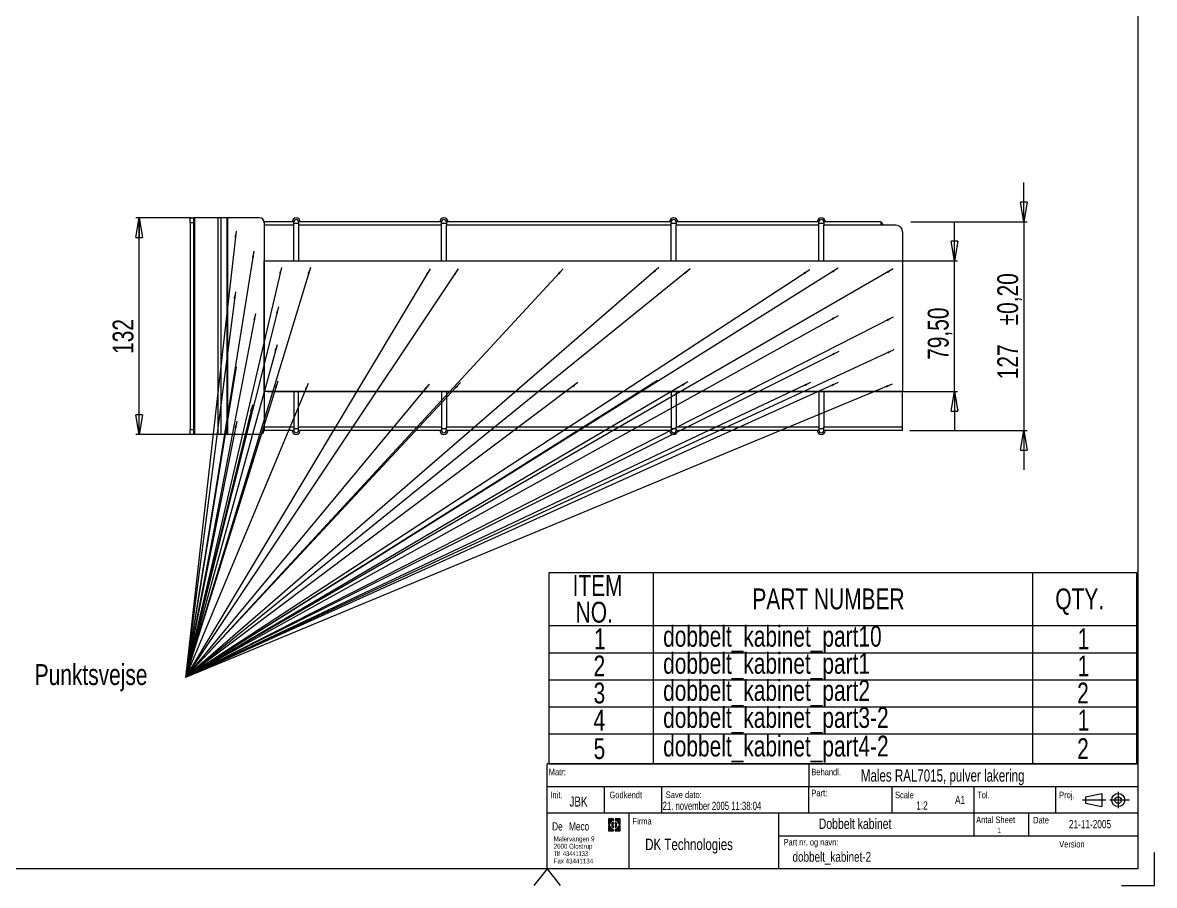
# Model space of a CAD drawing. Extents: x 0 to 841, y 0 to 594.
# Drawn here: x 496.2 to 841, y 0 to 262.9 of the extents above; entities that cross this region are included whole.
import ezdxf

# ---------------------------------------------------------------- set-up
doc = ezdxf.new("R2010")
doc.units = 0
doc.layers.get('0').update_dxf_attribs({"linetype": 'CONTINUOUS'})
doc.layers.add('FORMAT', color=7, linetype='CONTINUOUS')
doc.styles.add('SLDTEXTSTYLE0', font='TXT', dxfattribs={"width": 0.75})
doc.styles.add('SLDTEXTSTYLE1', font='TXT', dxfattribs={"width": 0.681818})
doc.styles.add('SLDTEXTSTYLE2', font='TXT', dxfattribs={"width": 0.675})
doc.styles.add('SLDTEXTSTYLE3', font='TXT', dxfattribs={"width": 0.703125})
doc.styles.add('SLDTEXTSTYLE4', font='TXT', dxfattribs={"width": 0.709821})
doc.dimstyles.new('SLDDIMSTYLE0', dxfattribs={"dimtxt": 6.35, "dimasz": 5.9944, "dimexe": 0, "dimexo": 0.0625, "dimgap": 1.5875, "dimtad": 1, "dimtih": 1, "dimtoh": 1, "dimlfac": 2, "dimzin": 12, "dimtxsty": 'SLDTEXTSTYLE0', "dimblk1": 'CLOSED', "dimblk2": 'CLOSED', "dimsah": 1, "dimcen": 0.09, "dimazin": 3, "dimtfac": 1, "dimtofl": 0, "dimtmove": 0, "dimatfit": 3, "dimtolj": 1, "dimtzin": 12})
doc.dimstyles.new('SLDDIMSTYLE1', dxfattribs={"dimtxt": 6.35, "dimasz": 5.9944, "dimexe": 0, "dimexo": 0.0625, "dimgap": 1.5875, "dimtad": 1, "dimtih": 1, "dimtoh": 1, "dimlfac": 2, "dimzin": 12, "dimtxsty": 'SLDTEXTSTYLE0', "dimblk1": 'CLOSED', "dimblk2": 'CLOSED', "dimsah": 1, "dimcen": 0.09, "dimazin": 3, "dimtol": 1, "dimtp": 0.2, "dimtm": 0.2, "dimtfac": 1, "dimtofl": 0, "dimtmove": 0, "dimatfit": 3, "dimtolj": 1})
doc.dimstyles.new('SLDDIMSTYLE2', dxfattribs={"dimtxt": 5.9944, "dimasz": 1.998133, "dimexe": 0, "dimexo": 0.0625, "dimgap": 1.4986, "dimtad": 0, "dimtih": 1, "dimtoh": 1, "dimdec": 0, "dimzin": 0, "dimtxsty": 'STANDARD', "dimblk1": 'DOT', "dimblk2": 'DOT', "dimsah": 1, "dimcen": 0.09, "dimazin": 3, "dimtfac": 1, "dimtdec": 0, "dimtofl": 0, "dimtmove": 0, "dimatfit": 3, "dimtolj": 1, "dimtzin": 0})

# ---------------------------------------------------------------- blocks, each defined once
blk = doc.blocks.new('SW_TABLEANNOTATION_0')
at = {"color": 7, "linetype": 'CONTINUOUS'}
for p, q in [((0, 0), (0, -58.29)), ((179.11, 0), (0, 0)), ((31.78, 0), (31.78, -16.13)), ((147.33, 0), (147.33, -16.13)), ((179.11, -58.29), (179.11, 0)), ((0, -16.13), (179.11, -16.13)), ((31.78, -16.13), (31.78, -58.29)), ((147.33, -16.13), (147.33, -58.29)), ((0, -24.38), (179.11, -24.38)), ((0, -32.63), (179.11, -32.63)), ((0, -40.87), (179.11, -40.87)), ((0, -49.12), (179.11, -49.12)), ((0, -58.29), (179.11, -58.29))]:
    blk.add_line(p, q, dxfattribs=at)
at = {"color": 7, "linetype": 'CONTINUOUS', "char_height": 6.35, "attachment_point": 1, "style": 'SLDTEXTSTYLE0'}
for s, insert in [('ITEM ', (7.19, -0.75)), ('PART NUMBER', (61.97, -4.81)), ('QTY.', (154.25, -4.81)), ('NO.', (8.14, -8.86)), ('1', (13.74, -17)), ('dobbelt_kabinet_part10', (34.78, -16.2)), ('1', (161.07, -17)), ('dobbelt_kabinet_part1', (34.78, -24.45)), ('2', (13.58, -25.24)), ('1', (161.07, -25.24)), ('3', (13.58, -33.49)), ('dobbelt_kabinet_part2', (34.78, -32.7)), ('2', (160.91, -33.49)), ('dobbelt_kabinet_part3-2', (34.78, -40.94)), ('4', (13.57, -41.74)), ('1', (161.07, -41.74)), ('5', (13.59, -50.44)), ('dobbelt_kabinet_part4-2', (34.78, -49.65)), ('2', (160.91, -50.44))]:
    blk.add_mtext(s, dxfattribs=dict(at, insert=insert))
blk = doc.blocks.new('_CLOSED')
at = {"color": 0, "linetype": 'BYBLOCK'}
for p, q in [((-1, 0.166667), (0, 0)), ((-1, 0.166667), (-1, -0.166667)), ((0, 0), (-1, -0.166667)), ((0, 0), (-1, 0))]:
    blk.add_line(p, q, dxfattribs=at)
blk = doc.blocks.new('*D2')
at = {"layer": 'FORMAT'}
for p, q in [((547.62, 203.4), (530.76, 203.4)), ((531.75, 137.4), (531.75, 203.4)), ((547.62, 137.4), (530.76, 137.4))]:
    blk.add_line(p, q, dxfattribs=at)
at = {"layer": 'FORMAT', "xscale": 5.9944, "yscale": 5.9944}
for p, rotation in [((531.75, 203.4, 25.47), 90.0000000000004), ((531.75, 137.4, 25.47), 270.0000000000004)]:
    blk.add_blockref('_CLOSED', p, dxfattribs=dict(at, rotation=rotation))
at = {"layer": 'FORMAT', "insert": (523.64, 161.94), "char_height": 6.35, "attachment_point": 1, "rotation": 90, "style": 'SLDTEXTSTYLE0'}
blk.add_mtext('132', dxfattribs=at)
blk = doc.blocks.new('*D4')
at = {"layer": 'FORMAT'}
for p, q in [((801.25, 202.15), (801.25, 214.14)), ((766.81, 202.15), (802.25, 202.15)), ((801.25, 202.15), (801.25, 138.65)), ((766.48, 138.65), (802.25, 138.65)), ((801.25, 138.65), (801.25, 126.66))]:
    blk.add_line(p, q, dxfattribs=at)
at = {"layer": 'FORMAT', "xscale": 5.9944, "yscale": 5.9944}
for p, rotation in [((801.25, 202.15, 25.47), 270.0000000000004), ((801.25, 138.65, 25.47), 90.0000000000004)]:
    blk.add_blockref('_CLOSED', p, dxfattribs=dict(at, rotation=rotation))
at = {"layer": 'FORMAT', "char_height": 6.35, "attachment_point": 1, "rotation": 90, "style": 'SLDTEXTSTYLE0'}
for s, insert in [('±0,20', (793.14, 170.64)), ('127', (793.14, 154.22))]:
    blk.add_mtext(s, dxfattribs=dict(at, insert=insert))
blk = doc.blocks.new('*D5')
at = {"layer": 'FORMAT'}
for p, q in [((780.08, 190.28), (780.08, 202.26)), ((570.8, 190.28), (781.07, 190.28)), ((780.08, 150.53), (780.08, 190.28)), ((570.8, 150.53), (781.07, 150.53)), ((780.08, 150.53), (780.08, 138.54))]:
    blk.add_line(p, q, dxfattribs=at)
at = {"layer": 'FORMAT', "xscale": 5.9944, "yscale": 5.9944}
for p, rotation in [((780.08, 190.28, 25.47), 270.0000000000004), ((780.08, 150.53, 25.47), 90.0000000000004)]:
    blk.add_blockref('_CLOSED', p, dxfattribs=dict(at, rotation=rotation))
at = {"layer": 'FORMAT', "insert": (771.97, 160.14), "char_height": 6.35, "attachment_point": 1, "rotation": 90, "style": 'SLDTEXTSTYLE0'}
blk.add_mtext('79,50', dxfattribs=at)
blk = doc.blocks.new('SW_NOTE_0')
at = {"layer": 'FORMAT', "insert": (-45.9, 4.06), "char_height": 6.35, "attachment_point": 1, "style": 'SLDTEXTSTYLE0'}
blk.add_mtext('Punktsvejse', dxfattribs=at)
blk = doc.blocks.new('_DOT')
at = {"color": 0, "linetype": 'BYBLOCK'}
blk.add_line((-0.5, 0), (-1, 0), dxfattribs=at)
at = {"color": 0, "linetype": 'BYBLOCK', "const_width": 0.5}
blk.add_lwpolyline([(-0.25, 0, 1), (0.25, 0, 1)], format="xyb", close=True, dxfattribs=at)

msp = doc.modelspace()

# ---------------------------------------------------------------- linework, layer by layer
at = {"color": 7, "linetype": 'CONTINUOUS'}
for p, q in [((836, 589), (836, 5)), ((547.3088, 201.9008), (547.3088, 203.4008)), ((547.3088, 203.4008), (548.3088, 203.4008)), ((548.3088, 201.9008), (547.3088, 201.9008)), ((547.3088, 201.9008), (547.3088, 138.9008)), ((548.3088, 203.4008), (548.3088, 201.9008)), ((548.6088, 203.4008), (548.3088, 203.4008)), ((548.3088, 201.9008), (548.3088, 138.9008)), ((548.6088, 203.4008), (548.6088, 137.4008)), ((555.6846, 203.4008), (548.6088, 203.4008)), ((555.6846, 203.4008), (555.6846, 137.4008)), ((556.6038, 203.4008), (555.6846, 203.4008)), ((556.6038, 203.4008), (556.6038, 137.4008)), ((558.3852, 203.4008), (556.6038, 203.4008)), ((558.3852, 203.4008), (558.3852, 137.4008)), ((558.5973, 203.4008), (558.3852, 203.4008)), ((558.5973, 203.4008), (558.5973, 137.4008)), ((568.3088, 203.4008), (558.5973, 203.4008)), ((578.8088, 202.1508), (569.7879, 202.1508)), ((569.8088, 201.9008), (569.8088, 138.9008)), ((578.8088, 201.1508), (569.8088, 201.1508)), ((578.8088, 201.1508), (578.8088, 202.1508)), ((580.3088, 201.6508), (578.8088, 201.6508)), ((578.8088, 190.2758), (578.8088, 201.1508)), ((623.8088, 202.1508), (580.3088, 202.1508)), ((580.3088, 202.1508), (580.3088, 201.1508)), ((623.8088, 201.1508), (580.3088, 201.1508)), ((580.3088, 201.1508), (580.3088, 190.2758)), ((623.8088, 201.1508), (623.8088, 202.1508)), ((625.3088, 201.6508), (623.8088, 201.6508)), ((623.8088, 190.2758), (623.8088, 201.1508)), ((625.3088, 202.1508), (625.3088, 201.1508)), ((693.8088, 202.1508), (625.3088, 202.1508)), ((693.8088, 201.1508), (625.3088, 201.1508)), ((625.3088, 190.2758), (625.3088, 201.1508)), ((693.8088, 201.1508), (693.8088, 202.1508)), ((695.3088, 201.6508), (693.8088, 201.6508)), ((693.8088, 190.2758), (693.8088, 201.1508)), ((738.8088, 202.1508), (695.3088, 202.1508)), ((695.3088, 202.1508), (695.3088, 201.1508)), ((738.8088, 201.1508), (695.3088, 201.1508)), ((695.3088, 190.2758), (695.3088, 201.1508)), ((738.8088, 201.1508), (738.8088, 202.1508)), ((740.3088, 201.6508), (738.8088, 201.6508)), ((738.8088, 190.2758), (738.8088, 201.1508)), ((757.3088, 202.1508), (740.3088, 202.1508)), ((740.3088, 202.1508), (740.3088, 201.1508)), ((740.3088, 190.2758), (740.3088, 201.1508)), ((757.8088, 201.1508), (740.3088, 201.1508)), ((757.8088, 202.1508), (757.3088, 202.1508)), ((757.8088, 201.1508), (757.8088, 202.1508)), ((762.3088, 201.1508), (757.8088, 201.1508)), ((764.3088, 199.1508), (764.3088, 190.2758)), ((569.8088, 150.5258), (569.8088, 190.2758)), ((569.8088, 190.2758), (764.3088, 190.2758)), ((764.3088, 190.2758), (764.3088, 150.5258)), ((764.3088, 150.5258), (569.8088, 150.5258)), ((578.8088, 150.5258), (578.8088, 139.6508)), ((580.3088, 139.6508), (580.3088, 150.5258)), ((623.8088, 150.5258), (623.8088, 139.6508)), ((625.3088, 150.5258), (625.3088, 139.6508)), ((693.8088, 150.5258), (693.8088, 139.6508)), ((695.3088, 150.5258), (695.3088, 139.6508)), ((738.8088, 150.5258), (738.8088, 139.6508)), ((740.3088, 150.5258), (740.3088, 139.6508)), ((764.3088, 139.6508), (764.3088, 150.5258)), ((547.3088, 138.9008), (548.3088, 138.9008)), ((547.3088, 137.4008), (547.3088, 138.9008)), ((548.3088, 138.9008), (548.3088, 137.4008)), ((578.8088, 138.6508), (569.7879, 138.6508)), ((578.8088, 139.6508), (569.8088, 139.6508)), ((578.8088, 139.6508), (578.8088, 138.6508)), ((580.3088, 139.1508), (578.8088, 139.1508)), ((623.8088, 139.6508), (580.3088, 139.6508)), ((580.3088, 138.6508), (580.3088, 139.6508)), ((623.8088, 138.6508), (580.3088, 138.6508)), ((623.8088, 139.6508), (623.8088, 138.6508)), ((625.3088, 139.1508), (623.8088, 139.1508)), ((693.8088, 139.6508), (625.3088, 139.6508)), ((625.3088, 138.6508), (625.3088, 139.6508)), ((693.8088, 138.6508), (625.3088, 138.6508)), ((693.8088, 139.6508), (693.8088, 138.6508)), ((695.3088, 139.1508), (693.8088, 139.1508)), ((738.8088, 139.6508), (695.3088, 139.6508)), ((695.3088, 138.6508), (695.3088, 139.6508)), ((738.8088, 138.6508), (695.3088, 138.6508)), ((738.8088, 139.6508), (738.8088, 138.6508)), ((740.3088, 139.1508), (738.8088, 139.1508)), ((764.3088, 139.6508), (740.3088, 139.6508)), ((740.3088, 138.6508), (740.3088, 139.6508)), ((764.3088, 138.6508), (740.3088, 138.6508)), ((764.3088, 138.6508), (764.3088, 139.6508)), ((548.3088, 137.4008), (547.3088, 137.4008)), ((548.6088, 137.4008), (548.3088, 137.4008)), ((555.6846, 137.4008), (548.6088, 137.4008)), ((556.6038, 137.4008), (555.6846, 137.4008)), ((558.3852, 137.4008), (556.6038, 137.4008)), ((558.5973, 137.4008), (558.3852, 137.4008)), ((568.3088, 137.4008), (558.5973, 137.4008)), ((656, 5), (656, 37)), ((836, 37), (656, 37)), ((735.7784, 37), (735.7784, 30)), ((836, 30), (656, 30)), ((673.5, 22), (673.5, 30)), ((691, 22), (691, 30)), ((735.7784, 22), (735.7784, 30)), ((761, 30), (761, 22)), ((786, 30), (786, 15)), ((810.9541, 22), (811, 30)), ((820, 27), (825, 28)), ((825, 28), (825, 24)), ((830, 28.4573), (830, 23.5669)), ((826.1996, 26), (819.1524, 26)), ((820, 27), (820, 25)), ((820, 25), (825, 24)), ((833.4163, 26), (827.4589, 26)), ((836, 22), (656, 22)), ((681, 5), (681, 22)), ((726.5614, 5), (726.5614, 22)), ((802.6985, 22), (802.6985, 15)), ((676.1997, 20.2343), (674.6647, 20.2343)), ((674.6647, 20.2343), (674.6647, 18.6993)), ((674.6647, 18.6993), (675.09, 18.6993)), ((674.6647, 18.1693), (674.6647, 16.6343)), ((675.09, 18.1693), (674.6647, 18.1693)), ((674.7147, 20.1843), (674.7147, 18.7493)), ((676.1497, 20.1843), (674.7147, 20.1843)), ((674.7147, 18.7493), (675.0493, 18.7493)), ((674.7147, 18.1193), (674.7147, 16.6843)), ((675.0493, 18.1193), (674.7147, 18.1193)), ((675.1407, 19.0962), (674.7432, 18.7848)), ((674.7432, 18.7848), (675.0303, 18.7937)), ((675.7371, 19.7387), (674.7498, 19.4473)), ((674.7498, 19.4473), (675.6664, 19.6769)), ((675.6664, 19.6769), (674.7498, 19.2463)), ((674.7498, 19.4473), (675.6664, 19.6769)), ((674.7498, 19.2463), (675.5582, 19.6018)), ((674.7498, 19.2463), (675.5582, 19.6018)), ((675.5582, 19.6018), (674.7498, 19.4473)), ((675.4235, 19.5002), (674.7498, 19.2463)), ((675.4235, 19.5002), (674.7542, 18.9615)), ((674.7542, 18.9615), (675.302, 19.3832)), ((674.7542, 18.9615), (675.302, 19.3832)), ((675.1407, 19.0962), (674.7542, 18.9615)), ((675.5582, 19.6018), (674.7564, 19.1072)), ((674.7564, 19.1072), (675.4235, 19.5002)), ((674.7564, 19.1072), (675.4235, 19.5002)), ((675.302, 19.3832), (674.7564, 19.1072)), ((676.1037, 19.8734), (674.7608, 19.6747)), ((674.7608, 19.6747), (676.1497, 19.8497)), ((676.1497, 19.8497), (674.7608, 19.6747)), ((674.7608, 19.6747), (676.1497, 19.8497)), ((674.7608, 19.6747), (675.8674, 19.7807)), ((674.7608, 19.6747), (675.8674, 19.7807)), ((675.8674, 19.7807), (674.7608, 19.6747)), ((675.7371, 19.7387), (674.7608, 19.6747)), ((675.302, 19.3832), (674.7653, 18.8444)), ((674.7653, 18.8444), (675.1407, 19.0962)), ((674.7653, 18.8444), (675.1407, 19.0962)), ((675.0303, 18.7937), (674.7653, 18.8444)), ((675.8674, 19.7807), (674.7675, 19.6129)), ((674.7675, 19.6129), (675.7371, 19.7387)), ((674.7675, 19.6129), (675.7371, 19.7387)), ((675.6664, 19.6769), (674.7675, 19.6129)), ((676.1037, 20.1251), (674.7697, 19.8602)), ((674.7697, 19.8602), (676.1037, 19.8734)), ((674.7697, 19.8602), (676.1037, 19.8734)), ((676.1037, 19.8734), (674.7697, 19.8602)), ((674.7697, 19.8602), (676.1037, 19.8734)), ((676.1037, 19.8734), (674.7697, 19.8602)), ((674.7697, 19.8602), (676.1037, 19.8734)), ((676.1497, 19.8497), (674.7697, 19.8602)), ((674.7805, 16.7459), (674.7739, 18.0733)), ((674.7739, 18.0733), (675.0388, 16.7393)), ((674.7763, 20.1185), (676.1037, 20.1251)), ((676.1037, 19.8734), (674.7763, 20.1185)), ((675.0256, 18.0733), (674.7805, 16.7459)), ((675.0388, 16.7393), (675.0256, 18.0733)), ((675.0256, 18.0733), (675.2243, 16.7304)), ((675.0388, 16.7393), (675.0256, 18.0733)), ((675.0256, 18.0733), (675.0388, 16.7393)), ((675.0388, 16.7393), (675.0256, 18.0733)), ((675.0256, 18.0733), (675.0388, 16.7393)), ((675.0388, 16.7393), (675.0256, 18.0733)), ((675.0493, 18.1193), (675.0388, 16.7393)), ((675.2243, 16.7304), (675.0493, 18.1193)), ((675.0493, 18.1193), (675.2243, 16.7304)), ((675.2243, 16.7304), (675.0493, 18.1193)), ((675.2243, 16.7304), (675.1183, 17.837)), ((675.1183, 17.837), (675.2243, 16.7304)), ((675.2243, 16.7304), (675.1183, 17.837)), ((675.1183, 17.837), (675.2861, 16.7371)), ((675.2861, 16.7371), (675.1603, 17.7067)), ((675.1603, 17.7067), (675.4517, 16.7194)), ((675.2861, 16.7371), (675.1603, 17.7067)), ((675.1603, 17.7067), (675.2243, 16.7304)), ((675.4517, 16.7194), (675.2221, 17.636)), ((675.2221, 17.636), (675.6527, 16.7194)), ((675.4517, 16.7194), (675.2221, 17.636)), ((675.2221, 17.636), (675.2861, 16.7371)), ((675.6527, 16.7194), (675.2972, 17.5278)), ((675.2972, 17.5278), (675.7918, 16.726)), ((675.6527, 16.7194), (675.2972, 17.5278)), ((675.2972, 17.5278), (675.4517, 16.7194)), ((675.7918, 16.726), (675.3987, 17.3931)), ((675.3987, 17.3931), (675.9375, 16.7238)), ((675.7918, 16.726), (675.3987, 17.3931)), ((675.3987, 17.3931), (675.6527, 16.7194)), ((675.9375, 16.7238), (675.5158, 17.2716)), ((675.5158, 17.2716), (676.0545, 16.7349)), ((675.9375, 16.7238), (675.5158, 17.2716)), ((675.5158, 17.2716), (675.7918, 16.726)), ((675.6571, 18.6993), (676.1997, 18.6993)), ((676.1997, 18.1693), (675.6571, 18.1693)), ((675.7293, 18.7493), (676.1497, 18.7493)), ((676.1497, 18.1193), (675.7293, 18.1193)), ((676.117, 18.8798), (675.7967, 18.776)), ((675.7967, 18.776), (676.1082, 18.7848)), ((675.9221, 17.9165), (675.8006, 18.0844)), ((675.8006, 18.0844), (676.0126, 17.8436)), ((676.1148, 18.9526), (675.8365, 18.8246)), ((675.8365, 18.8246), (676.117, 18.8798)), ((675.8365, 18.8246), (676.117, 18.8798)), ((676.1082, 18.7848), (675.8365, 18.8246)), ((676.1148, 19.0984), (675.874, 18.8864)), ((675.874, 18.8864), (676.1148, 18.9526)), ((675.874, 18.8864), (676.1148, 18.9526)), ((676.117, 18.8798), (675.874, 18.8864)), ((675.9463, 18.0844), (675.9221, 17.9165)), ((676.0126, 17.8436), (675.9463, 18.0844)), ((675.9463, 18.0844), (676.0744, 17.8061)), ((676.0126, 17.8436), (675.9463, 18.0844)), ((675.9469, 18.9769), (676.1148, 19.0984)), ((676.1148, 18.9526), (675.9469, 18.9769)), ((676.0192, 18.0866), (676.0126, 17.8436)), ((676.0744, 17.8061), (676.0192, 18.0866)), ((676.0192, 18.0866), (676.123, 17.7663)), ((676.0744, 17.8061), (676.0192, 18.0866)), ((676.1142, 18.0778), (676.0744, 17.8061)), ((676.123, 17.7663), (676.1142, 18.0778)), ((676.1497, 19.8497), (676.1497, 20.1843)), ((676.1497, 18.7493), (676.1497, 19.1697)), ((676.1497, 17.6989), (676.1497, 18.1193)), ((676.1997, 19.809), (676.1997, 20.2343)), ((676.1997, 18.6993), (676.1997, 19.2419)), ((676.1997, 17.6267), (676.1997, 18.1693)), ((676.7297, 20.2343), (676.7297, 19.809)), ((678.2647, 20.2343), (676.7297, 20.2343)), ((676.7297, 19.2419), (676.7297, 18.6993)), ((676.7297, 18.6993), (677.2723, 18.6993)), ((677.2723, 18.1693), (676.7297, 18.1693)), ((676.7297, 18.1693), (676.7297, 17.6267)), ((676.7797, 20.1843), (676.7797, 19.8497)), ((678.2147, 20.1843), (676.7797, 20.1843)), ((676.7797, 19.1697), (676.7797, 18.7493)), ((676.7797, 18.7493), (677.2001, 18.7493)), ((677.2001, 18.1193), (676.7797, 18.1193)), ((676.7797, 18.1193), (676.7797, 17.6989)), ((676.9102, 18.782), (676.8064, 19.1023)), ((676.8064, 19.1023), (676.8152, 18.7908)), ((676.8124, 17.9888), (677.1327, 18.0926)), ((677.0929, 18.044), (676.8124, 17.9888)), ((677.0929, 18.044), (676.8124, 17.9888)), ((676.8124, 17.9888), (677.0554, 17.9822)), ((676.8146, 17.9159), (677.0929, 18.044)), ((677.0554, 17.9822), (676.8146, 17.9159)), ((676.8146, 17.7702), (677.0554, 17.9822)), ((677.0554, 17.9822), (676.8146, 17.9159)), ((676.8146, 17.9159), (676.9825, 17.8917)), ((676.9825, 17.8917), (676.8146, 17.7702)), ((677.1266, 19.7582), (676.8152, 20.1558)), ((676.8152, 20.1558), (676.8241, 19.8687)), ((676.8152, 18.7908), (676.855, 19.0625)), ((677.1327, 18.0926), (676.8212, 18.0838)), ((676.8212, 18.0838), (677.0929, 18.044)), ((676.8241, 19.8687), (676.8749, 20.1337)), ((676.855, 19.0625), (676.9102, 18.782)), ((676.983, 18.7842), (676.855, 19.0625)), ((676.855, 19.0625), (676.9102, 18.782)), ((676.8749, 20.1337), (677.1266, 19.7582)), ((677.4136, 19.597), (676.8749, 20.1337)), ((676.8749, 20.1337), (677.1266, 19.7582)), ((676.9102, 18.782), (676.9168, 19.025)), ((676.9168, 19.025), (676.983, 18.7842)), ((677.1288, 18.7842), (676.9168, 19.025)), ((676.9168, 19.025), (676.983, 18.7842)), ((676.983, 18.7842), (677.0073, 18.9521)), ((676.9919, 20.1448), (677.4136, 19.597)), ((677.1266, 19.7582), (676.9919, 20.1448)), ((677.5306, 19.4755), (676.9919, 20.1448)), ((676.9919, 20.1448), (677.4136, 19.597)), ((677.0073, 18.9521), (677.1288, 18.7842)), ((677.062, 17.0879), (678.1619, 17.2557)), ((677.1376, 20.1426), (677.5306, 19.4755)), ((677.4136, 19.597), (677.1376, 20.1426)), ((677.6322, 19.3408), (677.1376, 20.1426)), ((677.1376, 20.1426), (677.5306, 19.4755)), ((677.1923, 17.1299), (678.1796, 17.4213)), ((678.1619, 17.2557), (677.1923, 17.1299)), ((678.1619, 17.2557), (677.1923, 17.1299)), ((677.263, 17.1917), (678.1796, 17.6223)), ((678.1796, 17.4213), (677.263, 17.1917)), ((678.1796, 17.4213), (677.263, 17.1917)), ((677.263, 17.1917), (678.1619, 17.2557)), ((677.2767, 20.1492), (677.6322, 19.3408)), ((677.5306, 19.4755), (677.2767, 20.1492)), ((677.7073, 19.2326), (677.2767, 20.1492)), ((677.2767, 20.1492), (677.6322, 19.3408)), ((677.3712, 17.2668), (678.173, 17.7614)), ((678.1796, 17.6223), (677.3712, 17.2668)), ((678.1796, 17.6223), (677.3712, 17.2668)), ((677.3712, 17.2668), (678.1796, 17.4213)), ((677.4777, 20.1492), (677.7073, 19.2326)), ((677.6322, 19.3408), (677.4777, 20.1492)), ((677.7691, 19.1619), (677.4777, 20.1492)), ((677.4777, 20.1492), (677.7073, 19.2326)), ((677.5059, 17.3683), (678.1752, 17.9071)), ((678.173, 17.7614), (677.5059, 17.3683)), ((678.173, 17.7614), (677.5059, 17.3683)), ((677.5059, 17.3683), (678.1796, 17.6223)), ((677.6274, 17.4854), (678.1641, 18.0241)), ((678.1752, 17.9071), (677.6274, 17.4854)), ((678.1752, 17.9071), (677.6274, 17.4854)), ((677.6274, 17.4854), (678.173, 17.7614)), ((677.6433, 20.1315), (677.7691, 19.1619)), ((677.7073, 19.2326), (677.6433, 20.1315)), ((677.8111, 19.0316), (677.6433, 20.1315)), ((677.6433, 20.1315), (677.7691, 19.1619)), ((677.7051, 20.1382), (677.8801, 18.7493)), ((677.8801, 18.7493), (677.7051, 20.1382)), ((677.7051, 20.1382), (677.8111, 19.0316)), ((677.8111, 19.0316), (677.7051, 20.1382)), ((677.9038, 18.7952), (677.7051, 20.1382)), ((677.7051, 20.1382), (677.8801, 18.7493)), ((677.7051, 20.1382), (677.8111, 19.0316)), ((677.7691, 19.1619), (677.7051, 20.1382)), ((677.7887, 17.7724), (678.1862, 18.0838)), ((678.1641, 18.0241), (677.7887, 17.7724)), ((678.1641, 18.0241), (677.7887, 17.7724)), ((677.7887, 17.7724), (678.1752, 17.9071)), ((677.8394, 18.6993), (678.2647, 18.6993)), ((678.2647, 18.1693), (677.8394, 18.1693)), ((677.8801, 18.7493), (677.8906, 20.1293)), ((677.8801, 18.7493), (678.2147, 18.7493)), ((678.2147, 18.1193), (677.8801, 18.1193)), ((677.8906, 20.1293), (677.9038, 18.7952)), ((677.8906, 20.1293), (677.9038, 18.7952)), ((677.9038, 18.7952), (677.8906, 20.1293)), ((677.8906, 20.1293), (677.9038, 18.7952)), ((677.9038, 18.7952), (677.8906, 20.1293)), ((678.1555, 18.7952), (677.8906, 20.1293)), ((677.8906, 20.1293), (677.9038, 18.7952)), ((678.1862, 18.0838), (677.8991, 18.0749)), ((677.8991, 18.0749), (678.1641, 18.0241)), ((677.9038, 18.7952), (678.1489, 20.1227)), ((678.1489, 20.1227), (678.1555, 18.7952)), ((678.2147, 18.7493), (678.2147, 20.1843)), ((678.2147, 16.6843), (678.2147, 18.1193)), ((678.2647, 18.6993), (678.2647, 20.2343)), ((678.2647, 16.6343), (678.2647, 18.1693)), ((674.6647, 16.6343), (676.1997, 16.6343)), ((674.7147, 16.6843), (676.1497, 16.6843)), ((676.0545, 16.7349), (675.8028, 17.1103)), ((675.8028, 17.1103), (676.1142, 16.7128)), ((676.0545, 16.7349), (675.8028, 17.1103)), ((675.8028, 17.1103), (675.9375, 16.7238)), ((676.1053, 16.9999), (676.0545, 16.7349)), ((676.1142, 16.7128), (676.1053, 16.9999)), ((676.1497, 16.6843), (676.1497, 17.0189)), ((676.1997, 16.6343), (676.1997, 17.0596)), ((676.7297, 17.0596), (676.7297, 16.6343)), ((676.7297, 16.6343), (678.2647, 16.6343)), ((678.1686, 17.1939), (676.7797, 17.0189)), ((676.7797, 17.0189), (678.1686, 17.1939)), ((678.1686, 17.1939), (676.7797, 17.0189)), ((676.7797, 17.0189), (678.1597, 17.0084)), ((676.7797, 17.0189), (676.7797, 16.6843)), ((676.7797, 16.6843), (678.2147, 16.6843)), ((676.8256, 16.9952), (678.1686, 17.1939)), ((678.1597, 17.0084), (676.8256, 16.9952)), ((678.1597, 17.0084), (676.8256, 16.9952)), ((676.8256, 16.9952), (678.1597, 17.0084)), ((678.1597, 17.0084), (676.8256, 16.9952)), ((676.8256, 16.9952), (678.1597, 17.0084)), ((676.8256, 16.7435), (678.1597, 17.0084)), ((678.1597, 17.0084), (676.8256, 16.9952)), ((676.8256, 16.9952), (678.1531, 16.7501)), ((678.1531, 16.7501), (676.8256, 16.7435)), ((678.1686, 17.1939), (677.062, 17.0879)), ((677.062, 17.0879), (678.1686, 17.1939)), ((678.1686, 17.1939), (677.062, 17.0879)), ((677.1923, 17.1299), (678.1686, 17.1939)), ((786, 15), (726.5614, 15)), ((836, 15), (786, 15)), ((841, 0), (841, 10)), ((836, 5), (25, 5)), ((656, 5), (652.0034, 0)), ((656, 5), (659.9966, 0)), ((831, 0), (841, 0))]:
    msp.add_line(p, q, dxfattribs=at)
for radius in [2, 1]:
    msp.add_circle((830, 26), radius, dxfattribs=at)
for centre, radius, start, end in [((568.3088, 201.9008), 1.5, 0, 90), ((579.5588, 202.1508), 1.25, 0, 180), ((579.5588, 202.1508), 0.75, 0, 180), ((624.5588, 202.1508), 1.25, 0, 180), ((624.5588, 202.1508), 0.75, 0, 180), ((694.5588, 202.1508), 1.25, 0, 180), ((694.5588, 202.1508), 0.75, 0, 180), ((739.5588, 202.1508), 1.25, 0, 180), ((739.5588, 202.1508), 0.75, 0, 180), ((757.3088, 201.1508), 1, 0, 60), ((762.3088, 199.1508), 2, 0, 90), ((568.3088, 138.9008), 1.5, 270, 0), ((579.5588, 138.6508), 1.25, 180, 0), ((579.5588, 138.6508), 0.75, 180, 0), ((624.5588, 138.6508), 1.25, 180, 0), ((624.5588, 138.6508), 0.75, 180, 0), ((694.5588, 138.6508), 1.25, 180, 0), ((694.5588, 138.6508), 0.75, 180, 0), ((739.5588, 138.6508), 1.25, 180, 360), ((739.5588, 138.6508), 0.75, 180, 0), ((676.4647, 18.4343), 1.45, 102.547057, 167.452943), ((676.4647, 18.4343), 1.45, 192.547057, 257.452943), ((676.4647, 18.4343), 1.4, 100.911102, 169.088898), ((676.4647, 18.4343), 1.4, 190.911102, 259.088898), ((676.4647, 18.4343), 0.85, 108.165612, 161.834388), ((676.4647, 18.4343), 0.85, 198.165612, 251.834388), ((676.4647, 18.4343), 0.8, 113.188038, 156.811962), ((676.4647, 18.4343), 0.8, 203.188038, 246.811962), ((676.4647, 18.4343), 1.4, 10.911102, 79.088898), ((676.4647, 18.4343), 0.85, 18.165612, 71.834388), ((676.4647, 18.4343), 0.85, 288.165612, 341.834388), ((676.4647, 18.4343), 1.4, 280.911102, 349.088898), ((676.4647, 18.4343), 1.45, 12.547057, 77.452943), ((676.4647, 18.4343), 0.8, 23.188038, 66.811962), ((676.4647, 18.4343), 0.8, 293.188038, 336.811962), ((676.4647, 18.4343), 1.45, 282.547057, 347.452943)]:
    msp.add_arc(centre, radius, start, end, dxfattribs=at)

# ---------------------------------------------------------------- block references
msp.add_blockref('SW_TABLEANNOTATION_0', (656.5721, 95.2773), dxfattribs=at)
at = {"layer": 'FORMAT'}
msp.add_blockref('SW_NOTE_0', (545.8174, 63.3504), dxfattribs=at)

# ---------------------------------------------------------------- texts
at = {"color": 7, "linetype": 'CONTINUOUS', "attachment_point": 1}
for s, insert, char_height, style in [('Matr:', (656.5, 35.5547), 2, 'SLDTEXTSTYLE0'), ('Behandl.', (736.5, 35.5547), 2, 'SLDTEXTSTYLE0'), ('Males RAL7015, pulver lakering', (751.5929, 35.3224), 3.704167, 'SLDTEXTSTYLE4'), ('Init.', (657, 28.5547), 2, 'SLDTEXTSTYLE0'), ('Godkendt', (675, 28.5547), 2, 'SLDTEXTSTYLE0'), ('Save dato:', (692.1601, 28.6008), 2, 'SLDTEXTSTYLE0'), ('Part:', (736.4975, 29.1321), 2, 'SLDTEXTSTYLE0'), ('Scale', (762, 28.5547), 2, 'SLDTEXTSTYLE0'), ('Tol.', (787, 28.5547), 2, 'SLDTEXTSTYLE0'), ('Proj.', (812, 28.5547), 2, 'SLDTEXTSTYLE0'), ('JBK', (662.8233, 27.0205), 3, 'SLDTEXTSTYLE0'), ('21. november 2005 11:38:04', (691.1914, 25.4773), 2.5, 'SLDTEXTSTYLE3'), ('1:2', (768.4789, 25.6077), 2.5, 'SLDTEXTSTYLE0'), ('A1', (780.2753, 27.3125), 2.5, 'SLDTEXTSTYLE0'), ('Antal Sheet', (786.7206, 20.9737), 2, 'SLDTEXTSTYLE0'), ('Date', (804.0599, 20.8713), 2, 'SLDTEXTSTYLE0'), ('De', (657.5421, 19.2292), 2.5, 'SLDTEXTSTYLE0'), ('Meco', (662.6797, 19.2292), 2.5, 'SLDTEXTSTYLE0'), ('Firma', (682, 20.5547), 2, 'SLDTEXTSTYLE0'), ('Dobbelt kabinet', (738.7627, 20.3753), 3.175, 'SLDTEXTSTYLE0'), ('1', (793.1818, 17.5631), 1.5, 'SLDTEXTSTYLE0'), ('21-11-2005', (814.9826, 19.9062), 2.5, 'SLDTEXTSTYLE0'), ('Malervangen 9', (658, 14.916), 1.5, 'SLDTEXTSTYLE0'), ('DK Technologies', (685.8817, 14.2476), 3.5, 'SLDTEXTSTYLE0'), ('Part nr. og navn:', (728.0409, 14.1552), 2, 'SLDTEXTSTYLE2'), ('Tlf  43441133', (658, 10.416), 1.5, 'SLDTEXTSTYLE1'), ('2600 Glostrup', (658, 12.666), 1.5, 'SLDTEXTSTYLE0'), ('dobbelt_kabinet-2', (730.7779, 10.2005), 3, 'SLDTEXTSTYLE0'), ('Version', (812, 13.5547), 2, 'SLDTEXTSTYLE0'), ('Fax 43441134', (658, 8.166), 1.5, 'SLDTEXTSTYLE0')]:
    msp.add_mtext(s, dxfattribs=dict(at, insert=insert, char_height=char_height, style=style))

# ---------------------------------------------------------------- dimensions: what is measured, and where the dimension line sits
at = {"layer": 'FORMAT'}
for base, p1, p2, dimstyle, override, picture, middle in [((801.2546, 138.6508), (578.8088, 202.1508), (578.8088, 138.6508), 'SLDDIMSTYLE1', {"dimtxt": 6.35, "dimasz": 5.9944, "dimexe": 0.9906, "dimexo": 0.9906, "dimgap": 1.524, "dimtad": 1, "dimtih": 0, "dimtoh": 0, "dimlfac": 2, "dimzin": 12, "dimtzin": 8}, '*D4', (801.2546, 172.9653)), ((531.7522, 203.4008), (548.6088, 137.4008), (548.6088, 203.4008), 'SLDDIMSTYLE0', {"dimtxt": 6.35, "dimasz": 5.9944, "dimexe": 0.9906, "dimexo": 0.9906, "dimgap": 1.524, "dimtad": 1, "dimtih": 0, "dimtoh": 0, "dimlfac": 2, "dimzin": 12, "dimtzin": 12}, '*D2', (531.7522, 168.9791)), ((780.082, 190.2758), (569.8088, 150.5258), (569.8088, 190.2758), 'SLDDIMSTYLE0', {"dimtxt": 6.35, "dimasz": 5.9944, "dimexe": 0.9906, "dimexo": 0.9906, "dimgap": 1.524, "dimtad": 1, "dimtih": 0, "dimtoh": 0, "dimlfac": 2, "dimzin": 12, "dimtzin": 12}, '*D5', (780.082, 170.6925))]:
    dim = msp.add_linear_dim(base=base, p1=p1, p2=p2, angle=90, dimstyle=dimstyle, override=override, dxfattribs=at)
    dim.commit()
    dim.dimension.update_dxf_attribs({"geometry": picture, "text_midpoint": middle, "dimtype": 160})

# ---------------------------------------------------------------- leaders
for points in [[(561.2677, 199.3851), (545.8174, 63.3504)], [(566.7007, 193.2731), (545.8174, 63.3504)], [(575.0765, 188.2928), (545.8174, 63.3504)], [(583.905, 188.2928), (545.8174, 63.3504)], [(690.0741, 188.2928), (545.8174, 63.3504)], [(744.63, 188.0665), (545.8174, 63.3504)], [(620.3511, 187.8401), (545.8174, 63.3504)], [(628.9533, 187.8401), (545.8174, 63.3504)], [(660.8719, 187.8401), (545.8174, 63.3504)], [(699.5817, 187.8401), (545.8174, 63.3504)], [(761.3816, 187.8401), (545.8174, 63.3504)], [(736.0278, 187.6137), (545.8174, 63.3504)], [(561.0413, 180.8225), (545.8174, 63.3504)], [(574.171, 176.2951), (545.8174, 63.3504)], [(567.1534, 174.2577), (545.8174, 63.3504)], [(744.63, 173.5786), (545.8174, 63.3504)], [(761.3816, 173.1258), (545.8174, 63.3504)], [(573.7182, 164.75), (545.8174, 63.3504)], [(761.608, 163.1654), (545.8174, 63.3504)], [(744.8564, 162.7127), (545.8174, 63.3504)], [(561.2677, 157.9588), (545.8174, 63.3504)], [(689.6213, 153.8841), (545.8174, 63.3504)], [(573.9446, 153.6577), (545.8174, 63.3504)], [(698.9026, 153.4314), (545.8174, 63.3504)], [(665.3994, 153.205), (545.8174, 63.3504)], [(629.6324, 153.205), (545.8174, 63.3504)], [(736.2542, 153.205), (545.8174, 63.3504)], [(744.63, 153.205), (545.8174, 63.3504)], [(583.2259, 152.9786), (545.8174, 63.3504)], [(620.1247, 152.7523), (545.8174, 63.3504)], [(761.1553, 152.7523), (545.8174, 63.3504)], [(566.2479, 146.4138), (545.8174, 63.3504)], [(561.4941, 141.4336), (545.8174, 63.3504)]]:
    msp.add_leader(points, dimstyle='SLDDIMSTYLE2', dxfattribs=at)

doc.saveas('drawing.dxf')
